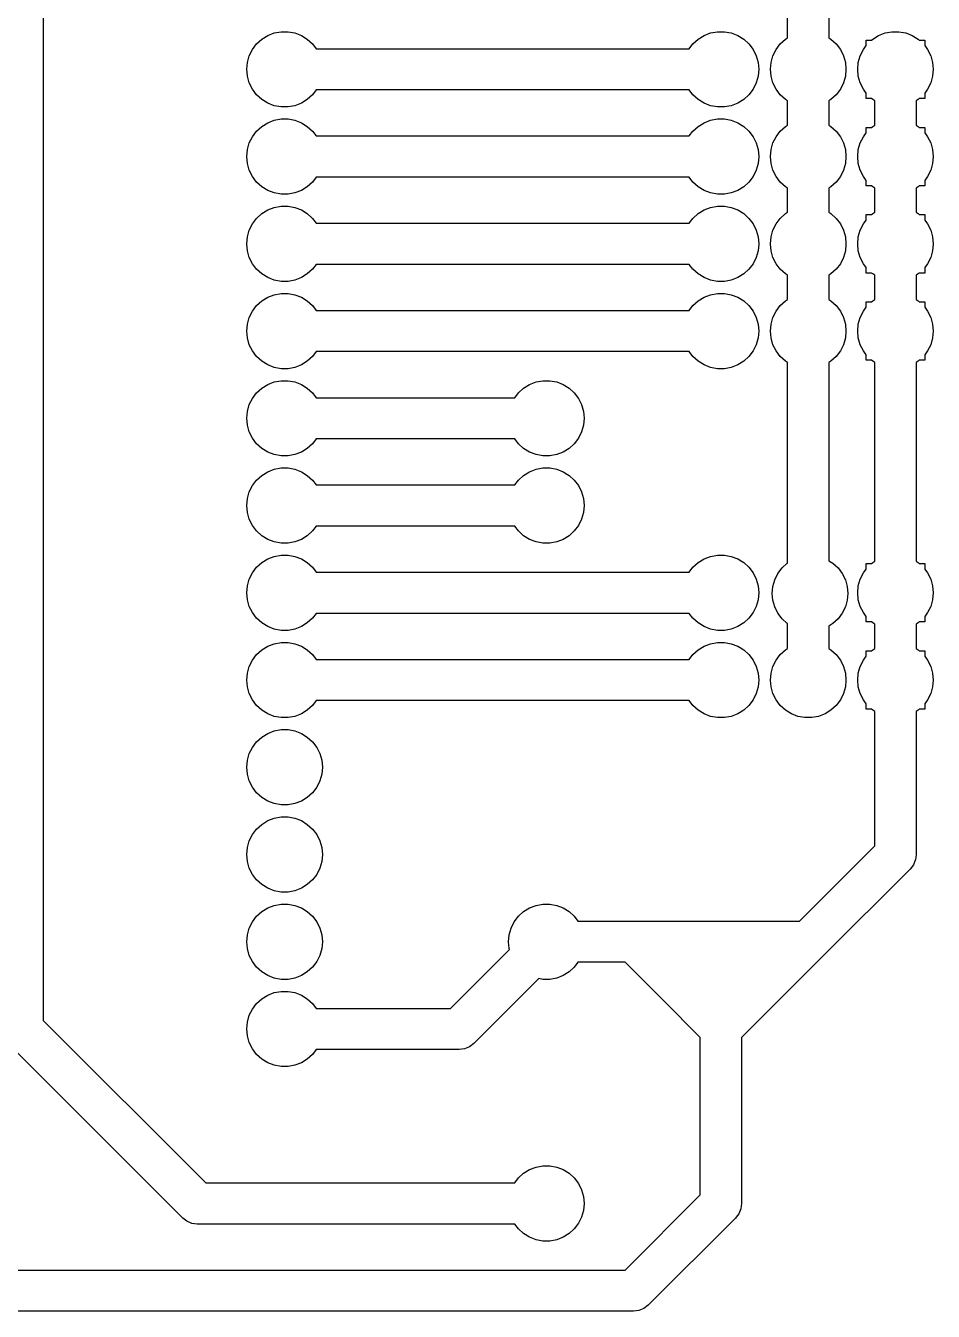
# Model space of a CAD drawing. Extents: x 68 to 186, y -124 to -61.
# Drawn here: x 142.33 to 168.74, y -122.52 to -85.09 of the extents above; entities that cross this region are included whole.
import ezdxf

# ---------------------------------------------------------------- set-up
doc = ezdxf.new("R2010")
doc.units = 0
doc.layers.add('BLACK', color=7, linetype='CONTINUOUS')

msp = doc.modelspace()

# ---------------------------------------------------------------- linework, layer by layer
at = {"layer": 'BLACK', "linetype": 'CONTINUOUS'}
for p, q in [((142.84, -71.368528), (142.84, -109.22)), ((164.5, -85.443236), (164.5, -78.988528)), ((165.7, -78.988528), (165.7, -85.443236)), ((149.369688, -85.37532), (149.558971, -85.301992)), ((149.558971, -85.301992), (149.758505, -85.264692)), ((149.758505, -85.264692), (149.961495, -85.264692)), ((149.961495, -85.264692), (150.161029, -85.301992)), ((150.161029, -85.301992), (150.350312, -85.37532)), ((162.069688, -85.37532), (162.258971, -85.301992)), ((162.258971, -85.301992), (162.458505, -85.264692)), ((162.458505, -85.264692), (162.661495, -85.264692)), ((162.661495, -85.264692), (162.861029, -85.301992)), ((162.861029, -85.301992), (163.050312, -85.37532)), ((167.149688, -85.37532), (167.338971, -85.301992)), ((167.338971, -85.301992), (167.538505, -85.264692)), ((167.538505, -85.264692), (167.741495, -85.264692)), ((167.741495, -85.264692), (167.941029, -85.301992)), ((167.941029, -85.301992), (168.130312, -85.37532)), ((148.924761, -85.780925), (149.04709, -85.618935)), ((149.04709, -85.618935), (149.197102, -85.482181)), ((149.197102, -85.482181), (149.369688, -85.37532)), ((150.350312, -85.37532), (150.522898, -85.482181)), ((150.522898, -85.482181), (150.67291, -85.618935)), ((150.67291, -85.618935), (150.779437, -85.76)), ((161.640563, -85.76), (161.74709, -85.618935)), ((161.74709, -85.618935), (161.897102, -85.482181)), ((161.897102, -85.482181), (162.069688, -85.37532)), ((163.050312, -85.37532), (163.222898, -85.482181)), ((163.222898, -85.482181), (163.37291, -85.618935)), ((163.37291, -85.618935), (163.495239, -85.780925)), ((164.164761, -85.780925), (164.28709, -85.618935)), ((164.28709, -85.618935), (164.437102, -85.482181)), ((164.437102, -85.482181), (164.5, -85.443236)), ((165.7, -85.443236), (165.762898, -85.482181)), ((165.762898, -85.482181), (165.91291, -85.618935)), ((165.91291, -85.618935), (166.035239, -85.780925)), ((166.704761, -85.780925), (166.79, -85.66805)), ((166.79, -85.66805), (166.79, -85.51)), ((166.79, -85.51), (166.946586, -85.51)), ((166.946586, -85.51), (166.977102, -85.482181)), ((166.977102, -85.482181), (167.149688, -85.37532)), ((168.130312, -85.37532), (168.302898, -85.482181)), ((168.302898, -85.482181), (168.333414, -85.51)), ((168.333414, -85.51), (168.49, -85.51)), ((168.49, -85.51), (168.49, -85.66805)), ((168.49, -85.66805), (168.575239, -85.780925)), ((148.77873, -86.157876), (148.834281, -85.962634)), ((148.834281, -85.962634), (148.924761, -85.780925)), ((150.779437, -85.76), (161.640563, -85.76)), ((163.495239, -85.780925), (163.585719, -85.962634)), ((163.585719, -85.962634), (163.64127, -86.157876)), ((164.01873, -86.157876), (164.074281, -85.962634)), ((164.074281, -85.962634), (164.164761, -85.780925)), ((166.035239, -85.780925), (166.125719, -85.962634)), ((166.125719, -85.962634), (166.18127, -86.157876)), ((166.55873, -86.157876), (166.614281, -85.962634)), ((166.614281, -85.962634), (166.704761, -85.780925)), ((168.575239, -85.780925), (168.665719, -85.962634)), ((168.665719, -85.962634), (168.72127, -86.157876)), ((148.76, -86.36), (148.77873, -86.157876)), ((148.77873, -86.562124), (148.76, -86.36)), ((163.64127, -86.157876), (163.66, -86.36)), ((163.66, -86.36), (163.64127, -86.562124)), ((164, -86.36), (164.01873, -86.157876)), ((164.01873, -86.562124), (164, -86.36)), ((166.18127, -86.157876), (166.2, -86.36)), ((166.2, -86.36), (166.18127, -86.562124)), ((166.54, -86.36), (166.55873, -86.157876)), ((166.55873, -86.562124), (166.54, -86.36)), ((168.72127, -86.157876), (168.74, -86.36)), ((168.74, -86.36), (168.72127, -86.562124)), ((148.834281, -86.757366), (148.77873, -86.562124)), ((148.924761, -86.939075), (148.834281, -86.757366)), ((163.585719, -86.757366), (163.495239, -86.939075)), ((163.64127, -86.562124), (163.585719, -86.757366)), ((164.074281, -86.757366), (164.01873, -86.562124)), ((164.164761, -86.939075), (164.074281, -86.757366)), ((166.125719, -86.757366), (166.035239, -86.939075)), ((166.18127, -86.562124), (166.125719, -86.757366)), ((166.614281, -86.757366), (166.55873, -86.562124)), ((166.704761, -86.939075), (166.614281, -86.757366)), ((168.665719, -86.757366), (168.575239, -86.939075)), ((168.72127, -86.562124), (168.665719, -86.757366)), ((149.04709, -87.101065), (148.924761, -86.939075)), ((149.197102, -87.237819), (149.04709, -87.101065)), ((150.67291, -87.101065), (150.522898, -87.237819)), ((150.779437, -86.96), (150.67291, -87.101065)), ((161.640563, -86.96), (150.779437, -86.96)), ((161.74709, -87.101065), (161.640563, -86.96)), ((161.897102, -87.237819), (161.74709, -87.101065)), ((163.37291, -87.101065), (163.222898, -87.237819)), ((163.495239, -86.939075), (163.37291, -87.101065)), ((164.28709, -87.101065), (164.164761, -86.939075)), ((164.437102, -87.237819), (164.28709, -87.101065)), ((165.91291, -87.101065), (165.762898, -87.237819)), ((166.035239, -86.939075), (165.91291, -87.101065)), ((166.79, -87.051949), (166.704761, -86.939075)), ((166.79, -87.21), (166.79, -87.051949)), ((166.946586, -87.21), (166.79, -87.21)), ((166.977102, -87.237819), (166.946586, -87.21)), ((168.333414, -87.21), (168.302898, -87.237819)), ((168.49, -87.21), (168.333414, -87.21)), ((168.575239, -86.939075), (168.49, -87.051949)), ((168.49, -87.051949), (168.49, -87.21)), ((149.369688, -87.34468), (149.197102, -87.237819)), ((149.558971, -87.418008), (149.369688, -87.34468)), ((149.758505, -87.455308), (149.558971, -87.418008)), ((149.961495, -87.455308), (149.758505, -87.455308)), ((150.161029, -87.418008), (149.961495, -87.455308)), ((150.350312, -87.34468), (150.161029, -87.418008)), ((150.522898, -87.237819), (150.350312, -87.34468)), ((162.069688, -87.34468), (161.897102, -87.237819)), ((162.258971, -87.418008), (162.069688, -87.34468)), ((162.458505, -87.455308), (162.258971, -87.418008)), ((162.661495, -87.455308), (162.458505, -87.455308)), ((162.861029, -87.418008), (162.661495, -87.455308)), ((163.050312, -87.34468), (162.861029, -87.418008)), ((163.222898, -87.237819), (163.050312, -87.34468)), ((164.5, -87.276763), (164.437102, -87.237819)), ((164.5, -87.983236), (164.5, -87.276763)), ((165.762898, -87.237819), (165.7, -87.276763)), ((165.7, -87.276763), (165.7, -87.983236)), ((167.04, -87.276763), (166.977102, -87.237819)), ((167.04, -87.983236), (167.04, -87.276763)), ((168.302898, -87.237819), (168.24, -87.276763)), ((168.24, -87.276763), (168.24, -87.983236)), ((149.197102, -88.022181), (149.369688, -87.91532)), ((149.369688, -87.91532), (149.558971, -87.841992)), ((149.558971, -87.841992), (149.758505, -87.804692)), ((149.758505, -87.804692), (149.961495, -87.804692)), ((149.961495, -87.804692), (150.161029, -87.841992)), ((150.161029, -87.841992), (150.350312, -87.91532)), ((150.350312, -87.91532), (150.522898, -88.022181)), ((161.897102, -88.022181), (162.069688, -87.91532)), ((162.069688, -87.91532), (162.258971, -87.841992)), ((162.258971, -87.841992), (162.458505, -87.804692)), ((162.458505, -87.804692), (162.661495, -87.804692)), ((162.661495, -87.804692), (162.861029, -87.841992)), ((162.861029, -87.841992), (163.050312, -87.91532)), ((163.050312, -87.91532), (163.222898, -88.022181)), ((148.834281, -88.502634), (148.924761, -88.320925)), ((148.924761, -88.320925), (149.04709, -88.158935)), ((149.04709, -88.158935), (149.197102, -88.022181)), ((150.522898, -88.022181), (150.67291, -88.158935)), ((150.67291, -88.158935), (150.779437, -88.3)), ((150.779437, -88.3), (161.640563, -88.3)), ((161.640563, -88.3), (161.74709, -88.158935)), ((161.74709, -88.158935), (161.897102, -88.022181)), ((163.222898, -88.022181), (163.37291, -88.158935)), ((163.37291, -88.158935), (163.495239, -88.320925)), ((163.495239, -88.320925), (163.585719, -88.502634)), ((164.074281, -88.502634), (164.164761, -88.320925)), ((164.164761, -88.320925), (164.28709, -88.158935)), ((164.28709, -88.158935), (164.437102, -88.022181)), ((164.437102, -88.022181), (164.5, -87.983236)), ((165.7, -87.983236), (165.762898, -88.022181)), ((165.762898, -88.022181), (165.91291, -88.158935)), ((165.91291, -88.158935), (166.035239, -88.320925)), ((166.035239, -88.320925), (166.125719, -88.502634)), ((166.614281, -88.502634), (166.704761, -88.320925)), ((166.704761, -88.320925), (166.79, -88.20805)), ((166.79, -88.20805), (166.79, -88.05)), ((166.79, -88.05), (166.946586, -88.05)), ((166.946586, -88.05), (166.977102, -88.022181)), ((166.977102, -88.022181), (167.04, -87.983236)), ((168.24, -87.983236), (168.302898, -88.022181)), ((168.302898, -88.022181), (168.333414, -88.05)), ((168.333414, -88.05), (168.49, -88.05)), ((168.49, -88.05), (168.49, -88.20805)), ((168.49, -88.20805), (168.575239, -88.320925)), ((168.575239, -88.320925), (168.665719, -88.502634)), ((148.76, -88.9), (148.77873, -88.697876)), ((148.77873, -88.697876), (148.834281, -88.502634)), ((163.585719, -88.502634), (163.64127, -88.697876)), ((163.64127, -88.697876), (163.66, -88.9)), ((164, -88.9), (164.01873, -88.697876)), ((164.01873, -88.697876), (164.074281, -88.502634)), ((166.125719, -88.502634), (166.18127, -88.697876)), ((166.18127, -88.697876), (166.2, -88.9)), ((166.54, -88.9), (166.55873, -88.697876)), ((166.55873, -88.697876), (166.614281, -88.502634)), ((168.665719, -88.502634), (168.72127, -88.697876)), ((168.72127, -88.697876), (168.74, -88.9)), ((148.77873, -89.102124), (148.76, -88.9)), ((163.66, -88.9), (163.64127, -89.102124)), ((164.01873, -89.102124), (164, -88.9)), ((166.2, -88.9), (166.18127, -89.102124)), ((166.55873, -89.102124), (166.54, -88.9)), ((168.74, -88.9), (168.72127, -89.102124)), ((148.834281, -89.297366), (148.77873, -89.102124)), ((148.924761, -89.479075), (148.834281, -89.297366)), ((163.585719, -89.297366), (163.495239, -89.479075)), ((163.64127, -89.102124), (163.585719, -89.297366)), ((164.074281, -89.297366), (164.01873, -89.102124)), ((164.164761, -89.479075), (164.074281, -89.297366)), ((166.125719, -89.297366), (166.035239, -89.479075)), ((166.18127, -89.102124), (166.125719, -89.297366)), ((166.614281, -89.297366), (166.55873, -89.102124)), ((166.704761, -89.479075), (166.614281, -89.297366)), ((168.665719, -89.297366), (168.575239, -89.479075)), ((168.72127, -89.102124), (168.665719, -89.297366)), ((149.04709, -89.641065), (148.924761, -89.479075)), ((149.197102, -89.777819), (149.04709, -89.641065)), ((149.369688, -89.88468), (149.197102, -89.777819)), ((150.522898, -89.777819), (150.350312, -89.88468)), ((150.67291, -89.641065), (150.522898, -89.777819)), ((150.779437, -89.5), (150.67291, -89.641065)), ((161.640563, -89.5), (150.779437, -89.5)), ((161.74709, -89.641065), (161.640563, -89.5)), ((161.897102, -89.777819), (161.74709, -89.641065)), ((162.069688, -89.88468), (161.897102, -89.777819)), ((163.222898, -89.777819), (163.050312, -89.88468)), ((163.37291, -89.641065), (163.222898, -89.777819)), ((163.495239, -89.479075), (163.37291, -89.641065)), ((164.28709, -89.641065), (164.164761, -89.479075)), ((164.437102, -89.777819), (164.28709, -89.641065)), ((164.5, -89.816763), (164.437102, -89.777819)), ((164.5, -90.523236), (164.5, -89.816763)), ((165.762898, -89.777819), (165.7, -89.816763)), ((165.7, -89.816763), (165.7, -90.523236)), ((165.91291, -89.641065), (165.762898, -89.777819)), ((166.035239, -89.479075), (165.91291, -89.641065)), ((166.79, -89.591949), (166.704761, -89.479075)), ((166.79, -89.75), (166.79, -89.591949)), ((166.946586, -89.75), (166.79, -89.75)), ((166.977102, -89.777819), (166.946586, -89.75)), ((167.04, -89.816763), (166.977102, -89.777819)), ((167.04, -90.523236), (167.04, -89.816763)), ((168.302898, -89.777819), (168.24, -89.816763)), ((168.24, -89.816763), (168.24, -90.523236)), ((168.333414, -89.75), (168.302898, -89.777819)), ((168.49, -89.75), (168.333414, -89.75)), ((168.575239, -89.479075), (168.49, -89.591949)), ((168.49, -89.591949), (168.49, -89.75)), ((149.558971, -89.958008), (149.369688, -89.88468)), ((149.758505, -89.995308), (149.558971, -89.958008)), ((149.961495, -89.995308), (149.758505, -89.995308)), ((150.161029, -89.958008), (149.961495, -89.995308)), ((150.350312, -89.88468), (150.161029, -89.958008)), ((162.258971, -89.958008), (162.069688, -89.88468)), ((162.458505, -89.995308), (162.258971, -89.958008)), ((162.661495, -89.995308), (162.458505, -89.995308)), ((162.861029, -89.958008), (162.661495, -89.995308)), ((163.050312, -89.88468), (162.861029, -89.958008)), ((149.04709, -90.698935), (149.197102, -90.562181)), ((149.197102, -90.562181), (149.369688, -90.45532)), ((149.369688, -90.45532), (149.558971, -90.381992)), ((149.558971, -90.381992), (149.758505, -90.344692)), ((149.758505, -90.344692), (149.961495, -90.344692)), ((149.961495, -90.344692), (150.161029, -90.381992)), ((150.161029, -90.381992), (150.350312, -90.45532)), ((150.350312, -90.45532), (150.522898, -90.562181)), ((150.522898, -90.562181), (150.67291, -90.698935)), ((161.74709, -90.698935), (161.897102, -90.562181)), ((161.897102, -90.562181), (162.069688, -90.45532)), ((162.069688, -90.45532), (162.258971, -90.381992)), ((162.258971, -90.381992), (162.458505, -90.344692)), ((162.458505, -90.344692), (162.661495, -90.344692)), ((162.661495, -90.344692), (162.861029, -90.381992)), ((162.861029, -90.381992), (163.050312, -90.45532)), ((163.050312, -90.45532), (163.222898, -90.562181)), ((163.222898, -90.562181), (163.37291, -90.698935)), ((164.28709, -90.698935), (164.437102, -90.562181)), ((164.437102, -90.562181), (164.5, -90.523236)), ((165.7, -90.523236), (165.762898, -90.562181)), ((165.762898, -90.562181), (165.91291, -90.698935)), ((166.946586, -90.59), (166.977102, -90.562181)), ((166.977102, -90.562181), (167.04, -90.523236)), ((168.24, -90.523236), (168.302898, -90.562181)), ((168.302898, -90.562181), (168.333414, -90.59)), ((148.834281, -91.042634), (148.924761, -90.860925)), ((148.924761, -90.860925), (149.04709, -90.698935)), ((150.67291, -90.698935), (150.779437, -90.84)), ((150.779437, -90.84), (161.640563, -90.84)), ((161.640563, -90.84), (161.74709, -90.698935)), ((163.37291, -90.698935), (163.495239, -90.860925)), ((163.495239, -90.860925), (163.585719, -91.042634)), ((164.074281, -91.042634), (164.164761, -90.860925)), ((164.164761, -90.860925), (164.28709, -90.698935)), ((165.91291, -90.698935), (166.035239, -90.860925)), ((166.035239, -90.860925), (166.125719, -91.042634)), ((166.614281, -91.042634), (166.704761, -90.860925)), ((166.704761, -90.860925), (166.79, -90.74805)), ((166.79, -90.74805), (166.79, -90.59)), ((166.79, -90.59), (166.946586, -90.59)), ((168.333414, -90.59), (168.49, -90.59)), ((168.49, -90.59), (168.49, -90.74805)), ((168.49, -90.74805), (168.575239, -90.860925)), ((168.575239, -90.860925), (168.665719, -91.042634)), ((148.76, -91.44), (148.77873, -91.237876)), ((148.77873, -91.237876), (148.834281, -91.042634)), ((163.585719, -91.042634), (163.64127, -91.237876)), ((163.64127, -91.237876), (163.66, -91.44)), ((164, -91.44), (164.01873, -91.237876)), ((164.01873, -91.237876), (164.074281, -91.042634)), ((166.125719, -91.042634), (166.18127, -91.237876)), ((166.18127, -91.237876), (166.2, -91.44)), ((166.54, -91.44), (166.55873, -91.237876)), ((166.55873, -91.237876), (166.614281, -91.042634)), ((168.665719, -91.042634), (168.72127, -91.237876)), ((168.72127, -91.237876), (168.74, -91.44)), ((148.77873, -91.642124), (148.76, -91.44)), ((148.834281, -91.837366), (148.77873, -91.642124)), ((163.64127, -91.642124), (163.585719, -91.837366)), ((163.66, -91.44), (163.64127, -91.642124)), ((164.01873, -91.642124), (164, -91.44)), ((164.074281, -91.837366), (164.01873, -91.642124)), ((166.18127, -91.642124), (166.125719, -91.837366)), ((166.2, -91.44), (166.18127, -91.642124)), ((166.55873, -91.642124), (166.54, -91.44)), ((166.614281, -91.837366), (166.55873, -91.642124)), ((168.72127, -91.642124), (168.665719, -91.837366)), ((168.74, -91.44), (168.72127, -91.642124)), ((148.924761, -92.019075), (148.834281, -91.837366)), ((149.04709, -92.181065), (148.924761, -92.019075)), ((150.779437, -92.04), (150.67291, -92.181065)), ((161.640563, -92.04), (150.779437, -92.04)), ((161.74709, -92.181065), (161.640563, -92.04)), ((163.495239, -92.019075), (163.37291, -92.181065)), ((163.585719, -91.837366), (163.495239, -92.019075)), ((164.164761, -92.019075), (164.074281, -91.837366)), ((164.28709, -92.181065), (164.164761, -92.019075)), ((166.035239, -92.019075), (165.91291, -92.181065)), ((166.125719, -91.837366), (166.035239, -92.019075)), ((166.704761, -92.019075), (166.614281, -91.837366)), ((166.79, -92.131949), (166.704761, -92.019075)), ((168.575239, -92.019075), (168.49, -92.131949)), ((168.665719, -91.837366), (168.575239, -92.019075)), ((149.197102, -92.317819), (149.04709, -92.181065)), ((149.369688, -92.42468), (149.197102, -92.317819)), ((149.558971, -92.498008), (149.369688, -92.42468)), ((150.350312, -92.42468), (150.161029, -92.498008)), ((150.522898, -92.317819), (150.350312, -92.42468)), ((150.67291, -92.181065), (150.522898, -92.317819)), ((161.897102, -92.317819), (161.74709, -92.181065)), ((162.069688, -92.42468), (161.897102, -92.317819)), ((162.258971, -92.498008), (162.069688, -92.42468)), ((163.050312, -92.42468), (162.861029, -92.498008)), ((163.222898, -92.317819), (163.050312, -92.42468)), ((163.37291, -92.181065), (163.222898, -92.317819)), ((164.437102, -92.317819), (164.28709, -92.181065)), ((164.5, -92.356763), (164.437102, -92.317819)), ((164.5, -93.063236), (164.5, -92.356763)), ((165.762898, -92.317819), (165.7, -92.356763)), ((165.7, -92.356763), (165.7, -93.063236)), ((165.91291, -92.181065), (165.762898, -92.317819)), ((166.79, -92.29), (166.79, -92.131949)), ((166.946586, -92.29), (166.79, -92.29)), ((166.977102, -92.317819), (166.946586, -92.29)), ((167.04, -92.356763), (166.977102, -92.317819)), ((167.04, -93.063236), (167.04, -92.356763)), ((168.302898, -92.317819), (168.24, -92.356763)), ((168.24, -92.356763), (168.24, -93.063236)), ((168.333414, -92.29), (168.302898, -92.317819)), ((168.49, -92.29), (168.333414, -92.29)), ((168.49, -92.131949), (168.49, -92.29)), ((149.758505, -92.535308), (149.558971, -92.498008)), ((149.961495, -92.535308), (149.758505, -92.535308)), ((150.161029, -92.498008), (149.961495, -92.535308)), ((162.458505, -92.535308), (162.258971, -92.498008)), ((162.661495, -92.535308), (162.458505, -92.535308)), ((162.861029, -92.498008), (162.661495, -92.535308)), ((149.04709, -93.238935), (149.197102, -93.102181)), ((149.197102, -93.102181), (149.369688, -92.99532)), ((149.369688, -92.99532), (149.558971, -92.921992)), ((149.558971, -92.921992), (149.758505, -92.884692)), ((149.758505, -92.884692), (149.961495, -92.884692)), ((149.961495, -92.884692), (150.161029, -92.921992)), ((150.161029, -92.921992), (150.350312, -92.99532)), ((150.350312, -92.99532), (150.522898, -93.102181)), ((150.522898, -93.102181), (150.67291, -93.238935)), ((161.74709, -93.238935), (161.897102, -93.102181)), ((161.897102, -93.102181), (162.069688, -92.99532)), ((162.069688, -92.99532), (162.258971, -92.921992)), ((162.258971, -92.921992), (162.458505, -92.884692)), ((162.458505, -92.884692), (162.661495, -92.884692)), ((162.661495, -92.884692), (162.861029, -92.921992)), ((162.861029, -92.921992), (163.050312, -92.99532)), ((163.050312, -92.99532), (163.222898, -93.102181)), ((163.222898, -93.102181), (163.37291, -93.238935)), ((164.28709, -93.238935), (164.437102, -93.102181)), ((164.437102, -93.102181), (164.5, -93.063236)), ((165.7, -93.063236), (165.762898, -93.102181)), ((165.762898, -93.102181), (165.91291, -93.238935)), ((166.79, -93.28805), (166.79, -93.13)), ((166.79, -93.13), (166.946586, -93.13)), ((166.946586, -93.13), (166.977102, -93.102181)), ((166.977102, -93.102181), (167.04, -93.063236)), ((168.24, -93.063236), (168.302898, -93.102181)), ((168.302898, -93.102181), (168.333414, -93.13)), ((168.333414, -93.13), (168.49, -93.13)), ((168.49, -93.13), (168.49, -93.28805)), ((148.834281, -93.582634), (148.924761, -93.400925)), ((148.924761, -93.400925), (149.04709, -93.238935)), ((150.67291, -93.238935), (150.779437, -93.38)), ((150.779437, -93.38), (161.640563, -93.38)), ((161.640563, -93.38), (161.74709, -93.238935)), ((163.37291, -93.238935), (163.495239, -93.400925)), ((163.495239, -93.400925), (163.585719, -93.582634)), ((164.074281, -93.582634), (164.164761, -93.400925)), ((164.164761, -93.400925), (164.28709, -93.238935)), ((165.91291, -93.238935), (166.035239, -93.400925)), ((166.035239, -93.400925), (166.125719, -93.582634)), ((166.614281, -93.582634), (166.704761, -93.400925)), ((166.704761, -93.400925), (166.79, -93.28805)), ((168.49, -93.28805), (168.575239, -93.400925)), ((168.575239, -93.400925), (168.665719, -93.582634)), ((148.76, -93.98), (148.77873, -93.777876)), ((148.77873, -93.777876), (148.834281, -93.582634)), ((163.585719, -93.582634), (163.64127, -93.777876)), ((163.64127, -93.777876), (163.66, -93.98)), ((164, -93.98), (164.01873, -93.777876)), ((164.01873, -93.777876), (164.074281, -93.582634)), ((166.125719, -93.582634), (166.18127, -93.777876)), ((166.18127, -93.777876), (166.2, -93.98)), ((166.54, -93.98), (166.55873, -93.777876)), ((166.55873, -93.777876), (166.614281, -93.582634)), ((168.665719, -93.582634), (168.72127, -93.777876)), ((168.72127, -93.777876), (168.74, -93.98)), ((148.77873, -94.182124), (148.76, -93.98)), ((148.834281, -94.377366), (148.77873, -94.182124)), ((163.64127, -94.182124), (163.585719, -94.377366)), ((163.66, -93.98), (163.64127, -94.182124)), ((164.01873, -94.182124), (164, -93.98)), ((164.074281, -94.377366), (164.01873, -94.182124)), ((166.18127, -94.182124), (166.125719, -94.377366)), ((166.2, -93.98), (166.18127, -94.182124)), ((166.55873, -94.182124), (166.54, -93.98)), ((166.614281, -94.377366), (166.55873, -94.182124)), ((168.72127, -94.182124), (168.665719, -94.377366)), ((168.74, -93.98), (168.72127, -94.182124)), ((148.924761, -94.559075), (148.834281, -94.377366)), ((149.04709, -94.721065), (148.924761, -94.559075)), ((150.779437, -94.58), (150.67291, -94.721065)), ((161.640563, -94.58), (150.779437, -94.58)), ((161.74709, -94.721065), (161.640563, -94.58)), ((163.495239, -94.559075), (163.37291, -94.721065)), ((163.585719, -94.377366), (163.495239, -94.559075)), ((164.164761, -94.559075), (164.074281, -94.377366)), ((164.28709, -94.721065), (164.164761, -94.559075)), ((166.035239, -94.559075), (165.91291, -94.721065)), ((166.125719, -94.377366), (166.035239, -94.559075)), ((166.704761, -94.559075), (166.614281, -94.377366)), ((166.79, -94.671949), (166.704761, -94.559075)), ((166.79, -94.83), (166.79, -94.671949)), ((168.575239, -94.559075), (168.49, -94.671949)), ((168.49, -94.671949), (168.49, -94.83)), ((168.665719, -94.377366), (168.575239, -94.559075)), ((149.197102, -94.857819), (149.04709, -94.721065)), ((149.369688, -94.96468), (149.197102, -94.857819)), ((149.558971, -95.038008), (149.369688, -94.96468)), ((149.758505, -95.075308), (149.558971, -95.038008)), ((150.161029, -95.038008), (149.961495, -95.075308)), ((150.350312, -94.96468), (150.161029, -95.038008)), ((150.522898, -94.857819), (150.350312, -94.96468)), ((150.67291, -94.721065), (150.522898, -94.857819)), ((161.897102, -94.857819), (161.74709, -94.721065)), ((162.069688, -94.96468), (161.897102, -94.857819)), ((162.258971, -95.038008), (162.069688, -94.96468)), ((162.458505, -95.075308), (162.258971, -95.038008)), ((162.861029, -95.038008), (162.661495, -95.075308)), ((163.050312, -94.96468), (162.861029, -95.038008)), ((163.222898, -94.857819), (163.050312, -94.96468)), ((163.37291, -94.721065), (163.222898, -94.857819)), ((164.437102, -94.857819), (164.28709, -94.721065)), ((164.5, -94.896763), (164.437102, -94.857819)), ((164.5, -100.734398), (164.5, -94.896763)), ((165.762898, -94.857819), (165.7, -94.896763)), ((165.7, -94.896763), (165.7, -100.665916)), ((165.91291, -94.721065), (165.762898, -94.857819)), ((166.946586, -94.83), (166.79, -94.83)), ((166.977102, -94.857819), (166.946586, -94.83)), ((167.04, -94.896763), (166.977102, -94.857819)), ((167.04, -100.683236), (167.04, -94.896763)), ((168.302898, -94.857819), (168.24, -94.896763)), ((168.24, -94.896763), (168.24, -100.683236)), ((168.333414, -94.83), (168.302898, -94.857819)), ((168.49, -94.83), (168.333414, -94.83)), ((149.558971, -95.461992), (149.758505, -95.424692)), ((149.961495, -95.075308), (149.758505, -95.075308)), ((149.758505, -95.424692), (149.961495, -95.424692)), ((149.961495, -95.424692), (150.161029, -95.461992)), ((157.178971, -95.461992), (157.378505, -95.424692)), ((157.378505, -95.424692), (157.581495, -95.424692)), ((157.581495, -95.424692), (157.781029, -95.461992)), ((162.661495, -95.075308), (162.458505, -95.075308)), ((148.924761, -95.940925), (149.04709, -95.778935)), ((149.04709, -95.778935), (149.197102, -95.642181)), ((149.197102, -95.642181), (149.369688, -95.53532)), ((149.369688, -95.53532), (149.558971, -95.461992)), ((150.161029, -95.461992), (150.350312, -95.53532)), ((150.350312, -95.53532), (150.522898, -95.642181)), ((150.522898, -95.642181), (150.67291, -95.778935)), ((150.67291, -95.778935), (150.779437, -95.92)), ((156.560563, -95.92), (156.66709, -95.778935)), ((156.66709, -95.778935), (156.817102, -95.642181)), ((156.817102, -95.642181), (156.989688, -95.53532)), ((156.989688, -95.53532), (157.178971, -95.461992)), ((157.781029, -95.461992), (157.970312, -95.53532)), ((157.970312, -95.53532), (158.142898, -95.642181)), ((158.142898, -95.642181), (158.29291, -95.778935)), ((158.29291, -95.778935), (158.415239, -95.940925)), ((148.77873, -96.317876), (148.834281, -96.122634)), ((148.834281, -96.122634), (148.924761, -95.940925)), ((150.779437, -95.92), (156.560563, -95.92)), ((158.415239, -95.940925), (158.505719, -96.122634)), ((158.505719, -96.122634), (158.56127, -96.317876)), ((148.76, -96.52), (148.77873, -96.317876)), ((148.77873, -96.722124), (148.76, -96.52)), ((158.56127, -96.317876), (158.58, -96.52)), ((158.58, -96.52), (158.56127, -96.722124)), ((148.834281, -96.917366), (148.77873, -96.722124)), ((148.924761, -97.099075), (148.834281, -96.917366)), ((158.505719, -96.917366), (158.415239, -97.099075)), ((158.56127, -96.722124), (158.505719, -96.917366)), ((149.04709, -97.261065), (148.924761, -97.099075)), ((149.197102, -97.397819), (149.04709, -97.261065)), ((150.67291, -97.261065), (150.522898, -97.397819)), ((150.779437, -97.12), (150.67291, -97.261065)), ((156.560563, -97.12), (150.779437, -97.12)), ((156.66709, -97.261065), (156.560563, -97.12)), ((156.817102, -97.397819), (156.66709, -97.261065)), ((158.29291, -97.261065), (158.142898, -97.397819)), ((158.415239, -97.099075), (158.29291, -97.261065)), ((149.369688, -97.50468), (149.197102, -97.397819)), ((149.558971, -97.578008), (149.369688, -97.50468)), ((149.758505, -97.615308), (149.558971, -97.578008)), ((149.961495, -97.615308), (149.758505, -97.615308)), ((150.161029, -97.578008), (149.961495, -97.615308)), ((150.350312, -97.50468), (150.161029, -97.578008)), ((150.522898, -97.397819), (150.350312, -97.50468)), ((156.989688, -97.50468), (156.817102, -97.397819)), ((157.178971, -97.578008), (156.989688, -97.50468)), ((157.378505, -97.615308), (157.178971, -97.578008)), ((157.581495, -97.615308), (157.378505, -97.615308)), ((157.781029, -97.578008), (157.581495, -97.615308)), ((157.970312, -97.50468), (157.781029, -97.578008)), ((158.142898, -97.397819), (157.970312, -97.50468)), ((149.369688, -98.07532), (149.558971, -98.001992)), ((149.558971, -98.001992), (149.758505, -97.964692)), ((149.758505, -97.964692), (149.961495, -97.964692)), ((149.961495, -97.964692), (150.161029, -98.001992)), ((150.161029, -98.001992), (150.350312, -98.07532)), ((156.989688, -98.07532), (157.178971, -98.001992)), ((157.178971, -98.001992), (157.378505, -97.964692)), ((157.378505, -97.964692), (157.581495, -97.964692)), ((157.581495, -97.964692), (157.781029, -98.001992)), ((157.781029, -98.001992), (157.970312, -98.07532)), ((148.924761, -98.480925), (149.04709, -98.318935)), ((149.04709, -98.318935), (149.197102, -98.182181)), ((149.197102, -98.182181), (149.369688, -98.07532)), ((150.350312, -98.07532), (150.522898, -98.182181)), ((150.522898, -98.182181), (150.67291, -98.318935)), ((150.67291, -98.318935), (150.779437, -98.46)), ((156.560563, -98.46), (156.66709, -98.318935)), ((156.66709, -98.318935), (156.817102, -98.182181)), ((156.817102, -98.182181), (156.989688, -98.07532)), ((157.970312, -98.07532), (158.142898, -98.182181)), ((158.142898, -98.182181), (158.29291, -98.318935)), ((158.29291, -98.318935), (158.415239, -98.480925)), ((148.77873, -98.857876), (148.834281, -98.662634)), ((148.834281, -98.662634), (148.924761, -98.480925)), ((150.779437, -98.46), (156.560563, -98.46)), ((158.415239, -98.480925), (158.505719, -98.662634)), ((158.505719, -98.662634), (158.56127, -98.857876)), ((148.76, -99.06), (148.77873, -98.857876)), ((148.77873, -99.262124), (148.76, -99.06)), ((158.56127, -98.857876), (158.58, -99.06)), ((158.58, -99.06), (158.56127, -99.262124)), ((148.834281, -99.457366), (148.77873, -99.262124)), ((148.924761, -99.639075), (148.834281, -99.457366)), ((158.505719, -99.457366), (158.415239, -99.639075)), ((158.56127, -99.262124), (158.505719, -99.457366)), ((149.04709, -99.801065), (148.924761, -99.639075)), ((149.197102, -99.937819), (149.04709, -99.801065)), ((149.369688, -100.04468), (149.197102, -99.937819)), ((150.522898, -99.937819), (150.350312, -100.04468)), ((150.67291, -99.801065), (150.522898, -99.937819)), ((150.779437, -99.66), (150.67291, -99.801065)), ((156.560563, -99.66), (150.779437, -99.66)), ((156.66709, -99.801065), (156.560563, -99.66)), ((156.817102, -99.937819), (156.66709, -99.801065)), ((156.989688, -100.04468), (156.817102, -99.937819)), ((158.142898, -99.937819), (157.970312, -100.04468)), ((158.29291, -99.801065), (158.142898, -99.937819)), ((158.415239, -99.639075), (158.29291, -99.801065)), ((149.558971, -100.118008), (149.369688, -100.04468)), ((149.758505, -100.155308), (149.558971, -100.118008)), ((149.961495, -100.155308), (149.758505, -100.155308)), ((150.161029, -100.118008), (149.961495, -100.155308)), ((150.350312, -100.04468), (150.161029, -100.118008)), ((157.178971, -100.118008), (156.989688, -100.04468)), ((157.378505, -100.155308), (157.178971, -100.118008)), ((157.581495, -100.155308), (157.378505, -100.155308)), ((157.781029, -100.118008), (157.581495, -100.155308)), ((157.970312, -100.04468), (157.781029, -100.118008)), ((149.197102, -100.722181), (149.369688, -100.61532)), ((149.369688, -100.61532), (149.558971, -100.541992)), ((149.558971, -100.541992), (149.758505, -100.504692)), ((149.758505, -100.504692), (149.961495, -100.504692)), ((149.961495, -100.504692), (150.161029, -100.541992)), ((150.161029, -100.541992), (150.350312, -100.61532)), ((150.350312, -100.61532), (150.522898, -100.722181)), ((161.897102, -100.722181), (162.069688, -100.61532)), ((162.069688, -100.61532), (162.258971, -100.541992)), ((162.258971, -100.541992), (162.458505, -100.504692)), ((162.458505, -100.504692), (162.661495, -100.504692)), ((162.661495, -100.504692), (162.861029, -100.541992)), ((162.861029, -100.541992), (163.050312, -100.61532)), ((163.050312, -100.61532), (163.222898, -100.722181)), ((165.7, -100.665916), (165.818199, -100.739102)), ((166.977102, -100.722181), (167.04, -100.683236)), ((168.24, -100.683236), (168.302898, -100.722181)), ((148.834281, -101.202634), (148.924761, -101.020925)), ((148.924761, -101.020925), (149.04709, -100.858935)), ((149.04709, -100.858935), (149.197102, -100.722181)), ((150.522898, -100.722181), (150.67291, -100.858935)), ((150.67291, -100.858935), (150.779437, -101)), ((150.779437, -101), (161.640563, -101)), ((161.640563, -101), (161.74709, -100.858935)), ((161.74709, -100.858935), (161.897102, -100.722181)), ((163.222898, -100.722181), (163.37291, -100.858935)), ((163.37291, -100.858935), (163.495239, -101.020925)), ((163.495239, -101.020925), (163.585719, -101.202634)), ((164.129582, -101.219555), (164.220062, -101.037846)), ((164.220062, -101.037846), (164.342391, -100.875856)), ((164.342391, -100.875856), (164.492403, -100.739102)), ((164.492403, -100.739102), (164.5, -100.734398)), ((165.818199, -100.739102), (165.968211, -100.875856)), ((165.968211, -100.875856), (166.09054, -101.037846)), ((166.09054, -101.037846), (166.18102, -101.219555)), ((166.614281, -101.202634), (166.704761, -101.020925)), ((166.704761, -101.020925), (166.79, -100.90805)), ((166.79, -100.90805), (166.79, -100.75)), ((166.79, -100.75), (166.946586, -100.75)), ((166.946586, -100.75), (166.977102, -100.722181)), ((168.302898, -100.722181), (168.333414, -100.75)), ((168.333414, -100.75), (168.49, -100.75)), ((168.49, -100.75), (168.49, -100.90805)), ((168.49, -100.90805), (168.575239, -101.020925)), ((168.575239, -101.020925), (168.665719, -101.202634)), ((148.76, -101.6), (148.77873, -101.397876)), ((148.77873, -101.397876), (148.834281, -101.202634)), ((163.585719, -101.202634), (163.64127, -101.397876)), ((163.64127, -101.397876), (163.66, -101.6)), ((164.055301, -101.616921), (164.074031, -101.414797)), ((164.074031, -101.414797), (164.129582, -101.219555)), ((166.18102, -101.219555), (166.236571, -101.414797)), ((166.236571, -101.414797), (166.255301, -101.616921)), ((166.54, -101.6), (166.55873, -101.397876)), ((166.55873, -101.397876), (166.614281, -101.202634)), ((168.665719, -101.202634), (168.72127, -101.397876)), ((168.72127, -101.397876), (168.74, -101.6)), ((148.77873, -101.802124), (148.76, -101.6)), ((148.834281, -101.997366), (148.77873, -101.802124)), ((163.64127, -101.802124), (163.585719, -101.997366)), ((163.66, -101.6), (163.64127, -101.802124)), ((164.074031, -101.819045), (164.055301, -101.616921)), ((166.255301, -101.616921), (166.236571, -101.819045)), ((166.55873, -101.802124), (166.54, -101.6)), ((166.614281, -101.997366), (166.55873, -101.802124)), ((168.72127, -101.802124), (168.665719, -101.997366)), ((168.74, -101.6), (168.72127, -101.802124)), ((148.924761, -102.179075), (148.834281, -101.997366)), ((149.04709, -102.341065), (148.924761, -102.179075)), ((163.495239, -102.179075), (163.37291, -102.341065)), ((163.585719, -101.997366), (163.495239, -102.179075)), ((164.129582, -102.014287), (164.074031, -101.819045)), ((164.220062, -102.195996), (164.129582, -102.014287)), ((166.18102, -102.014287), (166.09054, -102.195996)), ((166.236571, -101.819045), (166.18102, -102.014287)), ((166.704761, -102.179075), (166.614281, -101.997366)), ((166.79, -102.291949), (166.704761, -102.179075)), ((168.575239, -102.179075), (168.49, -102.291949)), ((168.665719, -101.997366), (168.575239, -102.179075)), ((149.197102, -102.477819), (149.04709, -102.341065)), ((149.369688, -102.58468), (149.197102, -102.477819)), ((150.522898, -102.477819), (150.350312, -102.58468)), ((150.67291, -102.341065), (150.522898, -102.477819)), ((150.779437, -102.2), (150.67291, -102.341065)), ((161.640563, -102.2), (150.779437, -102.2)), ((161.74709, -102.341065), (161.640563, -102.2)), ((161.897102, -102.477819), (161.74709, -102.341065)), ((162.069688, -102.58468), (161.897102, -102.477819)), ((163.222898, -102.477819), (163.050312, -102.58468)), ((163.37291, -102.341065), (163.222898, -102.477819)), ((164.342391, -102.357986), (164.220062, -102.195996)), ((164.492403, -102.49474), (164.342391, -102.357986)), ((164.5, -102.499443), (164.492403, -102.49474)), ((164.5, -103.223236), (164.5, -102.499443)), ((165.818199, -102.49474), (165.7, -102.567925)), ((165.968211, -102.357986), (165.818199, -102.49474)), ((166.09054, -102.195996), (165.968211, -102.357986)), ((166.79, -102.45), (166.79, -102.291949)), ((166.946586, -102.45), (166.79, -102.45)), ((166.977102, -102.477819), (166.946586, -102.45)), ((167.04, -102.516763), (166.977102, -102.477819)), ((167.04, -103.223236), (167.04, -102.516763)), ((168.302898, -102.477819), (168.24, -102.516763)), ((168.24, -102.516763), (168.24, -103.223236)), ((168.333414, -102.45), (168.302898, -102.477819)), ((168.49, -102.45), (168.333414, -102.45)), ((168.49, -102.291949), (168.49, -102.45)), ((149.558971, -102.658008), (149.369688, -102.58468)), ((149.758505, -102.695308), (149.558971, -102.658008)), ((149.961495, -102.695308), (149.758505, -102.695308)), ((150.161029, -102.658008), (149.961495, -102.695308)), ((150.350312, -102.58468), (150.161029, -102.658008)), ((162.258971, -102.658008), (162.069688, -102.58468)), ((162.458505, -102.695308), (162.258971, -102.658008)), ((162.661495, -102.695308), (162.458505, -102.695308)), ((162.861029, -102.658008), (162.661495, -102.695308)), ((163.050312, -102.58468), (162.861029, -102.658008)), ((165.7, -102.567925), (165.7, -103.223236)), ((149.04709, -103.398935), (149.197102, -103.262181)), ((149.197102, -103.262181), (149.369688, -103.15532)), ((149.369688, -103.15532), (149.558971, -103.081992)), ((149.558971, -103.081992), (149.758505, -103.044692)), ((149.758505, -103.044692), (149.961495, -103.044692)), ((149.961495, -103.044692), (150.161029, -103.081992)), ((150.161029, -103.081992), (150.350312, -103.15532)), ((150.350312, -103.15532), (150.522898, -103.262181)), ((150.522898, -103.262181), (150.67291, -103.398935)), ((161.74709, -103.398935), (161.897102, -103.262181)), ((161.897102, -103.262181), (162.069688, -103.15532)), ((162.069688, -103.15532), (162.258971, -103.081992)), ((162.258971, -103.081992), (162.458505, -103.044692)), ((162.458505, -103.044692), (162.661495, -103.044692)), ((162.661495, -103.044692), (162.861029, -103.081992)), ((162.861029, -103.081992), (163.050312, -103.15532)), ((163.050312, -103.15532), (163.222898, -103.262181)), ((163.222898, -103.262181), (163.37291, -103.398935)), ((164.28709, -103.398935), (164.437102, -103.262181)), ((164.437102, -103.262181), (164.5, -103.223236)), ((165.7, -103.223236), (165.762898, -103.262181)), ((165.762898, -103.262181), (165.91291, -103.398935)), ((166.79, -103.44805), (166.79, -103.29)), ((166.79, -103.29), (166.946586, -103.29)), ((166.946586, -103.29), (166.977102, -103.262181)), ((166.977102, -103.262181), (167.04, -103.223236)), ((168.24, -103.223236), (168.302898, -103.262181)), ((168.302898, -103.262181), (168.333414, -103.29)), ((168.333414, -103.29), (168.49, -103.29)), ((168.49, -103.29), (168.49, -103.44805)), ((148.834281, -103.742634), (148.924761, -103.560925)), ((148.924761, -103.560925), (149.04709, -103.398935)), ((150.67291, -103.398935), (150.779437, -103.54)), ((150.779437, -103.54), (161.640563, -103.54)), ((161.640563, -103.54), (161.74709, -103.398935)), ((163.37291, -103.398935), (163.495239, -103.560925)), ((163.495239, -103.560925), (163.585719, -103.742634)), ((164.074281, -103.742634), (164.164761, -103.560925)), ((164.164761, -103.560925), (164.28709, -103.398935)), ((165.91291, -103.398935), (166.035239, -103.560925)), ((166.035239, -103.560925), (166.125719, -103.742634)), ((166.614281, -103.742634), (166.704761, -103.560925)), ((166.704761, -103.560925), (166.79, -103.44805)), ((168.49, -103.44805), (168.575239, -103.560925)), ((168.575239, -103.560925), (168.665719, -103.742634)), ((148.76, -104.14), (148.77873, -103.937876)), ((148.77873, -103.937876), (148.834281, -103.742634)), ((163.585719, -103.742634), (163.64127, -103.937876)), ((163.64127, -103.937876), (163.66, -104.14)), ((164, -104.14), (164.01873, -103.937876)), ((164.01873, -103.937876), (164.074281, -103.742634)), ((166.125719, -103.742634), (166.18127, -103.937876)), ((166.18127, -103.937876), (166.2, -104.14)), ((166.54, -104.14), (166.55873, -103.937876)), ((166.55873, -103.937876), (166.614281, -103.742634)), ((168.665719, -103.742634), (168.72127, -103.937876)), ((168.72127, -103.937876), (168.74, -104.14)), ((148.77873, -104.342124), (148.76, -104.14)), ((148.834281, -104.537366), (148.77873, -104.342124)), ((163.64127, -104.342124), (163.585719, -104.537366)), ((163.66, -104.14), (163.64127, -104.342124)), ((164.01873, -104.342124), (164, -104.14)), ((164.074281, -104.537366), (164.01873, -104.342124)), ((166.18127, -104.342124), (166.125719, -104.537366)), ((166.2, -104.14), (166.18127, -104.342124)), ((166.55873, -104.342124), (166.54, -104.14)), ((166.614281, -104.537366), (166.55873, -104.342124)), ((168.72127, -104.342124), (168.665719, -104.537366)), ((168.74, -104.14), (168.72127, -104.342124)), ((148.924761, -104.719075), (148.834281, -104.537366)), ((149.04709, -104.881065), (148.924761, -104.719075)), ((150.779437, -104.74), (150.67291, -104.881065)), ((161.640563, -104.74), (150.779437, -104.74)), ((161.74709, -104.881065), (161.640563, -104.74)), ((163.495239, -104.719075), (163.37291, -104.881065)), ((163.585719, -104.537366), (163.495239, -104.719075)), ((164.164761, -104.719075), (164.074281, -104.537366)), ((164.28709, -104.881065), (164.164761, -104.719075)), ((166.035239, -104.719075), (165.91291, -104.881065)), ((166.125719, -104.537366), (166.035239, -104.719075)), ((166.704761, -104.719075), (166.614281, -104.537366)), ((166.79, -104.831949), (166.704761, -104.719075)), ((168.575239, -104.719075), (168.49, -104.831949)), ((168.665719, -104.537366), (168.575239, -104.719075)), ((149.197102, -105.017819), (149.04709, -104.881065)), ((149.369688, -105.12468), (149.197102, -105.017819)), ((149.558971, -105.198008), (149.369688, -105.12468)), ((150.350312, -105.12468), (150.161029, -105.198008)), ((150.522898, -105.017819), (150.350312, -105.12468)), ((150.67291, -104.881065), (150.522898, -105.017819)), ((161.897102, -105.017819), (161.74709, -104.881065)), ((162.069688, -105.12468), (161.897102, -105.017819)), ((162.258971, -105.198008), (162.069688, -105.12468)), ((163.050312, -105.12468), (162.861029, -105.198008)), ((163.222898, -105.017819), (163.050312, -105.12468)), ((163.37291, -104.881065), (163.222898, -105.017819)), ((164.437102, -105.017819), (164.28709, -104.881065)), ((164.609688, -105.12468), (164.437102, -105.017819)), ((164.798971, -105.198008), (164.609688, -105.12468)), ((165.590312, -105.12468), (165.401029, -105.198008)), ((165.762898, -105.017819), (165.590312, -105.12468)), ((165.91291, -104.881065), (165.762898, -105.017819)), ((166.79, -104.99), (166.79, -104.831949)), ((166.946586, -104.99), (166.79, -104.99)), ((166.977102, -105.017819), (166.946586, -104.99)), ((167.04, -105.056763), (166.977102, -105.017819)), ((167.04, -108.971472), (167.04, -105.056763)), ((168.302898, -105.017819), (168.24, -105.056763)), ((168.24, -105.056763), (168.24, -109.22)), ((168.333414, -104.99), (168.302898, -105.017819)), ((168.49, -104.99), (168.333414, -104.99)), ((168.49, -104.831949), (168.49, -104.99)), ((149.758505, -105.235308), (149.558971, -105.198008)), ((149.961495, -105.235308), (149.758505, -105.235308)), ((150.161029, -105.198008), (149.961495, -105.235308)), ((162.458505, -105.235308), (162.258971, -105.198008)), ((162.661495, -105.235308), (162.458505, -105.235308)), ((162.861029, -105.198008), (162.661495, -105.235308)), ((164.998505, -105.235308), (164.798971, -105.198008)), ((165.201495, -105.235308), (164.998505, -105.235308)), ((165.401029, -105.198008), (165.201495, -105.235308)), ((149.04709, -105.938935), (149.197102, -105.802181)), ((149.197102, -105.802181), (149.369688, -105.69532)), ((149.369688, -105.69532), (149.558971, -105.621992)), ((149.558971, -105.621992), (149.758505, -105.584692)), ((149.758505, -105.584692), (149.961495, -105.584692)), ((149.961495, -105.584692), (150.161029, -105.621992)), ((150.161029, -105.621992), (150.350312, -105.69532)), ((150.350312, -105.69532), (150.522898, -105.802181)), ((150.522898, -105.802181), (150.67291, -105.938935)), ((148.77873, -106.477876), (148.834281, -106.282634)), ((148.834281, -106.282634), (148.924761, -106.100925)), ((148.924761, -106.100925), (149.04709, -105.938935)), ((150.67291, -105.938935), (150.795239, -106.100925)), ((150.795239, -106.100925), (150.885719, -106.282634)), ((150.885719, -106.282634), (150.94127, -106.477876)), ((148.76, -106.68), (148.77873, -106.477876)), ((150.94127, -106.477876), (150.96, -106.68)), ((148.77873, -106.882124), (148.76, -106.68)), ((148.834281, -107.077366), (148.77873, -106.882124)), ((150.94127, -106.882124), (150.885719, -107.077366)), ((150.96, -106.68), (150.94127, -106.882124)), ((148.924761, -107.259075), (148.834281, -107.077366)), ((149.04709, -107.421065), (148.924761, -107.259075)), ((149.197102, -107.557819), (149.04709, -107.421065)), ((150.67291, -107.421065), (150.522898, -107.557819)), ((150.795239, -107.259075), (150.67291, -107.421065)), ((150.885719, -107.077366), (150.795239, -107.259075)), ((149.369688, -107.66468), (149.197102, -107.557819)), ((149.558971, -107.738008), (149.369688, -107.66468)), ((149.758505, -107.775308), (149.558971, -107.738008)), ((149.961495, -107.775308), (149.758505, -107.775308)), ((150.161029, -107.738008), (149.961495, -107.775308)), ((150.350312, -107.66468), (150.161029, -107.738008)), ((150.522898, -107.557819), (150.350312, -107.66468)), ((149.369688, -108.23532), (149.558971, -108.161992)), ((149.558971, -108.161992), (149.758505, -108.124692)), ((149.758505, -108.124692), (149.961495, -108.124692)), ((149.961495, -108.124692), (150.161029, -108.161992)), ((150.161029, -108.161992), (150.350312, -108.23532)), ((148.924761, -108.640925), (149.04709, -108.478935)), ((149.04709, -108.478935), (149.197102, -108.342181)), ((149.197102, -108.342181), (149.369688, -108.23532)), ((150.350312, -108.23532), (150.522898, -108.342181)), ((150.522898, -108.342181), (150.67291, -108.478935)), ((150.67291, -108.478935), (150.795239, -108.640925)), ((148.77873, -109.017876), (148.834281, -108.822634)), ((148.834281, -108.822634), (148.924761, -108.640925)), ((150.795239, -108.640925), (150.885719, -108.822634)), ((150.885719, -108.822634), (150.94127, -109.017876)), ((142.84, -109.22), (142.84, -114.051472)), ((148.76, -109.22), (148.77873, -109.017876)), ((148.77873, -109.422124), (148.76, -109.22)), ((150.94127, -109.017876), (150.96, -109.22)), ((150.96, -109.22), (150.94127, -109.422124)), ((164.851472, -111.16), (167.04, -108.971472)), ((168.24, -109.22), (168.219555, -109.375292)), ((148.834281, -109.617366), (148.77873, -109.422124)), ((148.924761, -109.799075), (148.834281, -109.617366)), ((150.885719, -109.617366), (150.795239, -109.799075)), ((150.94127, -109.422124), (150.885719, -109.617366)), ((168.064264, -109.644264), (165.524264, -112.184264)), ((168.159615, -109.52), (168.064264, -109.644264)), ((168.215207, -109.385788), (168.159615, -109.52)), ((168.219555, -109.375292), (168.215207, -109.385788)), ((149.04709, -109.961065), (148.924761, -109.799075)), ((149.197102, -110.097819), (149.04709, -109.961065)), ((150.67291, -109.961065), (150.522898, -110.097819)), ((150.795239, -109.799075), (150.67291, -109.961065)), ((149.369688, -110.20468), (149.197102, -110.097819)), ((149.558971, -110.278008), (149.369688, -110.20468)), ((149.758505, -110.315308), (149.558971, -110.278008)), ((149.961495, -110.315308), (149.758505, -110.315308)), ((150.161029, -110.278008), (149.961495, -110.315308)), ((150.350312, -110.20468), (150.161029, -110.278008)), ((150.522898, -110.097819), (150.350312, -110.20468)), ((149.197102, -110.882181), (149.369688, -110.77532)), ((149.369688, -110.77532), (149.558971, -110.701992)), ((149.558971, -110.701992), (149.758505, -110.664692)), ((149.758505, -110.664692), (149.961495, -110.664692)), ((149.961495, -110.664692), (150.161029, -110.701992)), ((150.161029, -110.701992), (150.350312, -110.77532)), ((150.350312, -110.77532), (150.522898, -110.882181)), ((156.817102, -110.882181), (156.989688, -110.77532)), ((156.989688, -110.77532), (157.178971, -110.701992)), ((157.178971, -110.701992), (157.378505, -110.664692)), ((157.378505, -110.664692), (157.581495, -110.664692)), ((157.581495, -110.664692), (157.781029, -110.701992)), ((157.781029, -110.701992), (157.970312, -110.77532)), ((157.970312, -110.77532), (158.142898, -110.882181)), ((148.924761, -111.180925), (149.04709, -111.018935)), ((149.04709, -111.018935), (149.197102, -110.882181)), ((150.522898, -110.882181), (150.67291, -111.018935)), ((150.67291, -111.018935), (150.795239, -111.180925)), ((156.544761, -111.180925), (156.66709, -111.018935)), ((156.66709, -111.018935), (156.817102, -110.882181)), ((158.142898, -110.882181), (158.29291, -111.018935)), ((158.29291, -111.018935), (158.399437, -111.16)), ((158.399437, -111.16), (160.02, -111.16)), ((160.02, -111.16), (162.56, -111.16)), ((162.56, -111.16), (164.851472, -111.16)), ((148.77873, -111.557876), (148.834281, -111.362634)), ((148.834281, -111.362634), (148.924761, -111.180925)), ((150.795239, -111.180925), (150.885719, -111.362634)), ((150.885719, -111.362634), (150.94127, -111.557876)), ((156.39873, -111.557876), (156.454281, -111.362634)), ((156.454281, -111.362634), (156.544761, -111.180925)), ((148.76, -111.76), (148.77873, -111.557876)), ((148.77873, -111.962124), (148.76, -111.76)), ((150.94127, -111.557876), (150.96, -111.76)), ((150.96, -111.76), (150.94127, -111.962124)), ((156.38, -111.76), (156.39873, -111.557876)), ((156.39873, -111.962124), (156.38, -111.76)), ((148.834281, -112.157366), (148.77873, -111.962124)), ((148.924761, -112.339075), (148.834281, -112.157366)), ((150.885719, -112.157366), (150.795239, -112.339075)), ((150.94127, -111.962124), (150.885719, -112.157366)), ((154.691472, -113.7), (156.405511, -111.98596)), ((156.405511, -111.98596), (156.39873, -111.962124)), ((165.524264, -112.184264), (163.16, -114.548528)), ((149.04709, -112.501065), (148.924761, -112.339075)), ((149.197102, -112.637819), (149.04709, -112.501065)), ((149.369688, -112.74468), (149.197102, -112.637819)), ((150.522898, -112.637819), (150.350312, -112.74468)), ((150.67291, -112.501065), (150.522898, -112.637819)), ((150.795239, -112.339075), (150.67291, -112.501065)), ((158.142898, -112.637819), (157.970312, -112.74468)), ((158.29291, -112.501065), (158.142898, -112.637819)), ((158.399437, -112.36), (158.29291, -112.501065)), ((159.771472, -112.36), (158.399437, -112.36)), ((160.865736, -113.454264), (159.771472, -112.36)), ((149.558971, -112.818008), (149.369688, -112.74468)), ((149.758505, -112.855308), (149.558971, -112.818008)), ((149.961495, -112.855308), (149.758505, -112.855308)), ((150.161029, -112.818008), (149.961495, -112.855308)), ((150.350312, -112.74468), (150.161029, -112.818008)), ((157.256101, -112.832426), (155.364264, -114.724264)), ((157.378505, -112.855308), (157.256101, -112.832426)), ((157.581495, -112.855308), (157.378505, -112.855308)), ((157.781029, -112.818008), (157.581495, -112.855308)), ((157.970312, -112.74468), (157.781029, -112.818008)), ((149.197102, -113.422181), (149.369688, -113.31532)), ((149.369688, -113.31532), (149.558971, -113.241992)), ((149.558971, -113.241992), (149.758505, -113.204692)), ((149.758505, -113.204692), (149.961495, -113.204692)), ((149.961495, -113.204692), (150.161029, -113.241992)), ((150.161029, -113.241992), (150.350312, -113.31532)), ((150.350312, -113.31532), (150.522898, -113.422181)), ((148.834281, -113.902634), (148.924761, -113.720925)), ((148.924761, -113.720925), (149.04709, -113.558935)), ((149.04709, -113.558935), (149.197102, -113.422181)), ((150.522898, -113.422181), (150.67291, -113.558935)), ((150.67291, -113.558935), (150.779437, -113.7)), ((150.779437, -113.7), (154.691472, -113.7)), ((161.96, -114.548528), (160.865736, -113.454264)), ((142.84, -114.051472), (147.568528, -118.78)), ((148.76, -114.3), (148.77873, -114.097876)), ((148.77873, -114.097876), (148.834281, -113.902634)), ((148.77873, -114.502124), (148.76, -114.3)), ((148.834281, -114.697366), (148.77873, -114.502124)), ((146.895736, -119.804264), (141.815736, -114.724264)), ((148.924761, -114.879075), (148.834281, -114.697366)), ((149.04709, -115.041065), (148.924761, -114.879075)), ((150.779437, -114.9), (150.67291, -115.041065)), ((154.94, -114.9), (150.779437, -114.9)), ((155.095291, -114.879555), (154.94, -114.9)), ((155.24, -114.819615), (155.095291, -114.879555)), ((155.364264, -114.724264), (155.24, -114.819615)), ((161.96, -119.131472), (161.96, -114.548528)), ((163.16, -114.548528), (163.16, -119.38)), ((149.197102, -115.177819), (149.04709, -115.041065)), ((149.369688, -115.28468), (149.197102, -115.177819)), ((150.522898, -115.177819), (150.350312, -115.28468)), ((150.67291, -115.041065), (150.522898, -115.177819)), ((149.558971, -115.358008), (149.369688, -115.28468)), ((149.758505, -115.395308), (149.558971, -115.358008)), ((149.961495, -115.395308), (149.758505, -115.395308)), ((150.161029, -115.358008), (149.961495, -115.395308)), ((150.350312, -115.28468), (150.161029, -115.358008)), ((156.560563, -118.78), (156.66709, -118.638935)), ((156.66709, -118.638935), (156.817102, -118.502181)), ((156.817102, -118.502181), (156.989688, -118.39532)), ((156.989688, -118.39532), (157.178971, -118.321992)), ((157.178971, -118.321992), (157.378505, -118.284692)), ((157.378505, -118.284692), (157.581495, -118.284692)), ((157.581495, -118.284692), (157.781029, -118.321992)), ((157.781029, -118.321992), (157.970312, -118.39532)), ((157.970312, -118.39532), (158.142898, -118.502181)), ((158.142898, -118.502181), (158.29291, -118.638935)), ((158.29291, -118.638935), (158.415239, -118.800925)), ((147.568528, -118.78), (156.560563, -118.78)), ((158.415239, -118.800925), (158.505719, -118.982634)), ((158.505719, -118.982634), (158.56127, -119.177876)), ((158.56127, -119.177876), (158.58, -119.38)), ((158.58, -119.38), (158.56127, -119.582124)), ((159.771472, -121.32), (161.96, -119.131472)), ((163.16, -119.38), (163.139555, -119.535291)), ((158.56127, -119.582124), (158.505719, -119.777366)), ((163.079615, -119.68), (163.001204, -119.782187)), ((163.139555, -119.535291), (163.079615, -119.68)), ((147.02, -119.899615), (146.895736, -119.804264)), ((147.164709, -119.959555), (147.02, -119.899615)), ((147.32, -119.98), (147.164709, -119.959555)), ((156.560563, -119.98), (147.32, -119.98)), ((156.66709, -120.121065), (156.560563, -119.98)), ((156.817102, -120.257819), (156.66709, -120.121065)), ((158.29291, -120.121065), (158.142898, -120.257819)), ((158.415239, -119.959075), (158.29291, -120.121065)), ((158.505719, -119.777366), (158.415239, -119.959075)), ((162.984264, -119.804264), (160.444264, -122.344264)), ((163.001204, -119.782187), (162.984264, -119.804264)), ((156.989688, -120.36468), (156.817102, -120.257819)), ((157.178971, -120.438008), (156.989688, -120.36468)), ((157.378505, -120.475308), (157.178971, -120.438008)), ((157.581495, -120.475308), (157.378505, -120.475308)), ((157.781029, -120.438008), (157.581495, -120.475308)), ((157.970312, -120.36468), (157.781029, -120.438008)), ((158.142898, -120.257819), (157.970312, -120.36468)), ((134.868528, -121.32), (159.771472, -121.32)), ((160.444264, -122.344264), (160.32, -122.439615)), ((160.02, -122.52), (134.62, -122.52)), ((160.175291, -122.499555), (160.02, -122.52)), ((160.32, -122.439615), (160.175291, -122.499555))]:
    msp.add_line(p, q, dxfattribs=at)

doc.saveas('drawing.dxf')
